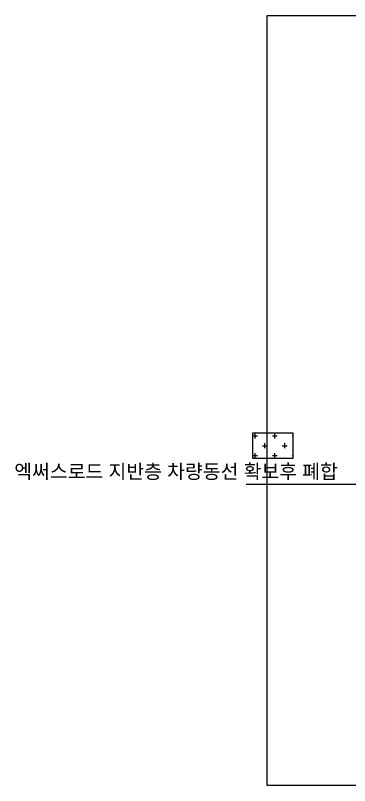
# Model space of a CAD drawing. Header units: millimetres. Extents: x 327808 to 2562540, y -728300 to 402793.
# Drawn here: x 825045 to 909767, y -189861 to 5139 of the extents above; entities that cross this region are included whole.
import ezdxf

# ---------------------------------------------------------------- set-up
doc = ezdxf.new("R2010")
doc.units = ezdxf.units.MM
doc.header["$LTSCALE"] = 140
doc.layers.add('DEFPOINT', color=144, linetype='Continuous', plot=False)
doc.layers.add('기초꺽임', color=7, linetype='Continuous')
doc.styles.add('울릉도L', font='')
doc.styles.get('울릉도L').set_extended_font_data('Dotum')

msp = doc.modelspace()

# ---------------------------------------------------------------- hatches: boundary and pattern name
at = {"layer": '기초꺽임'}
h = msp.add_hatch(dxfattribs=at)
h.set_pattern_fill('CROSS', color=6, scale=10000)
h.set_pattern_definition([(0, (282678.7, -233825), (2500, 2500), [1250, -3750]), (90, (283303.7, -234450), (-2500, 2500), [1250, -3750])])
h.paths.add_polyline_path([(885225.5, -100533.2), (885225.5, -107013.6), (895415.7, -107013.6), (895415.7, -100533.2)])

# ---------------------------------------------------------------- linework, layer by layer
at = {"layer": 'DEFPOINT'}
msp.add_lwpolyline([(888863.7, -189860.8), (888863.7, 5139.2), (1112843.7, 5139.2), (1112843.7, -189860.8)], close=True, dxfattribs=at)
msp.add_lwpolyline([(888863.7, -189860.8), (888863.7, 5139.2), (1112843.7, 5139.2), (1112843.7, -189860.8)], close=True, dxfattribs=at)
at = {"layer": '기초꺽임', "color": 6, "linetype": 'ByBlock'}
msp.add_line((952445.1, -113600.4), (883543.2, -113600.4), dxfattribs=at)
msp.add_lwpolyline([(885225.5, -100533.2), (895415.7, -100533.2), (895415.7, -107013.6), (885225.5, -107013.6)], close=True, dxfattribs=at)

# ---------------------------------------------------------------- texts
at = {"color": 7, "style": '울릉도L'}
msp.add_text('엑써스로드 지반층 차량동선 확보후 폐합', height=3600, dxfattribs=at).set_placement((824755.2, -112135.3))
msp.add_text('엑써스로드 지반층 차량동선 확보후 폐합', height=3600, dxfattribs=at).set_placement((824755.2, -112135.3))

doc.saveas('drawing.dxf')
